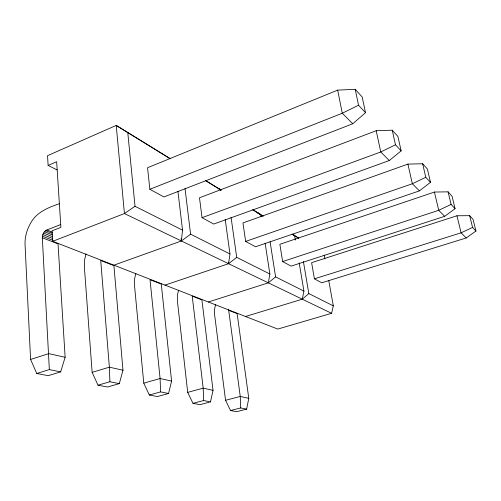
<?xml version="1.0" encoding="UTF-8"?>
<svg xmlns="http://www.w3.org/2000/svg" width="501" height="501" viewBox="0 0 501 501"><rect width="100%" height="100%" fill="white"/><g stroke="black" fill="none" stroke-linecap="round" stroke-linejoin="round"><path stroke-width="0.75" d="M59.368 203.725C48.29 207.477 36.254 212.311 30.53 223.314C26.841 229.727 24.762 237.123 25.05 244.544L30.58 359.436L36.761 373.483L49.342 369.6L42.316 237.787C42.228 234.618 43.938 231.312 46.894 229.978L60.709 224.517M177.943 191.395L182.533 230.153L181.375 240.975L113.915 265.179M225.187 219.338L229.972 253.969L228.569 263.701L165.023 285.107M208.335 301.997L268.329 282.84L269.882 274.016L265.11 243.123M215.524 304.614L214.541 309.33L214.597 314.709L225.55 400.293L230.579 410.544L236.56 411.69L246.617 409.135L248.79 398.351L237.123 313.607L228.694 310.326L228.675 309.136M245.509 316.494L302.278 299.191L303.925 291.112L299.191 262.925M210.483 401.896L213.044 390.354L201.89 299.892L192.209 296.122L203.187 388.15L203.675 400.531L210.483 401.896L199.899 404.676L192.991 403.355L187.706 392.364L177.404 300.944L177.423 295.208L178.513 290.173M170.421 158.729L116.207 125.413L47.532 155.679L48.127 165.449L56.657 161.742L60.89 227.379L52.079 230.848L52.711 241.307L277.767 329.069L331.606 313.313L333.309 305.867L328.756 280.522M168.555 393.492L171.599 381.092L161.266 284.086L150.031 279.708L160.095 378.518L160.596 391.895L168.555 393.492L157.395 396.554L149.336 395.007L143.768 383.152L134.468 285.05L134.581 278.907L135.846 273.346M98.002 385.194L107.527 387.016L119.313 383.622L122.977 370.22L113.921 265.655L100.726 260.52L109.368 367.177L109.894 381.737L98.002 385.194L92.134 372.337L84.337 266.494L84.581 259.881L86.015 253.882M36.761 373.483L48.202 375.669L60.659 371.867L65.136 357.282L58.028 243.906L42.316 237.787M352.748 123.772L365.505 112.694L362.198 97.012L355.222 89.31L337.661 90.124L147.563 167.722L149.849 189.29L163.94 196.956L352.748 123.772L342.283 113.239L337.661 90.124M302.278 299.191L308.835 293.573L303.381 261.466M268.329 282.84L275.594 276.884L270.089 241.745M389.283 160.545L401.144 150.882L397.919 136.466L392.233 130.185L376.207 130.723L199.486 197.776L202.035 217.678L213.739 224.053L389.283 160.545L380.754 151.96L376.207 130.723M231.061 217.315L236.704 257.351L228.569 263.701L228.356 262.148M419.418 190.875L430.491 182.326L427.366 168.981L422.644 163.764L407.908 164.109L242.947 222.932L245.647 241.407L255.529 246.786L419.418 190.875L412.336 183.748L407.908 164.109M444.694 216.319L455.065 208.66L452.059 196.248L448.069 191.845L434.436 192.052L279.865 244.294L282.639 261.535L291.087 266.137L444.694 216.319L438.719 210.301L434.436 192.052M185.026 188.52L190.593 234.199L181.375 240.975L181.099 238.658M466.206 237.969L475.95 231.042L473.063 219.438L469.65 215.674L456.962 215.774L311.609 262.668L314.415 278.825L321.723 282.802L466.206 237.969L461.095 232.821L456.962 215.774M182.533 230.153L135.026 206.293L124.436 213.558L52.711 241.307M365.505 112.694L358.534 105.223L342.283 113.239L149.849 189.29M401.144 150.882L395.477 144.808L380.754 151.96L202.035 217.678M430.491 182.326L425.781 177.285L412.336 183.748L245.647 241.407M455.065 208.66L451.1 204.414L438.719 210.301L282.639 261.535M475.95 231.042L472.562 227.41L461.095 232.821L314.415 278.825M30.58 359.436L48.791 353.631L65.136 357.282M92.134 372.337L109.368 367.177L122.977 370.22M143.768 383.152L160.095 378.518L171.599 381.092M149.336 395.007L160.596 391.895M187.706 392.364L203.187 388.15L213.044 390.354M192.991 403.355L203.675 400.531M225.55 400.293L240.255 396.441L248.79 398.351M230.579 410.544L240.718 407.952L246.617 409.135M49.342 369.6L60.659 371.867M109.894 381.737L119.313 383.622M42.397 236.203L53.1 240.392M42.804 234.593L52.787 238.526M43.518 233.071L52.774 236.741M44.483 231.738L52.304 234.856M45.635 230.679L52.029 233.247M46.894 229.978L52.574 232.27M331.606 313.313L124.436 213.558L116.207 125.413L169.852 158.56M48.127 165.449L57.152 169.952M190.593 234.199L229.972 253.969M236.704 257.351L269.882 274.016M275.594 276.884L303.925 291.112M308.835 293.573L333.309 305.867M218.843 188.802L221.148 190.092L205.341 180.322M261.059 216.864L260.702 214.547L257.602 212.787L263.244 216.175M295.352 240.067L294.582 235.501L292.647 234.387L298.859 238.15M218.906 188.858L220.809 190.011M252.805 209.668L260.702 214.547M292.615 234.28L294.582 235.501M205.667 180.692L218.267 188.476M218.924 188.883L220.891 190.098M253.011 209.95L262.893 216.056M292.014 234.055L298.671 238.163M469.65 215.674L472.562 227.41M448.069 191.845L451.1 204.414M422.644 163.764L425.781 177.285M392.233 130.185L395.477 144.808M355.222 89.31L358.534 105.223M324.21 255.178L324.898 259.017M228.694 310.326L240.255 396.441L240.718 407.952M127.749 132.352L135.026 206.293"/></g></svg>
